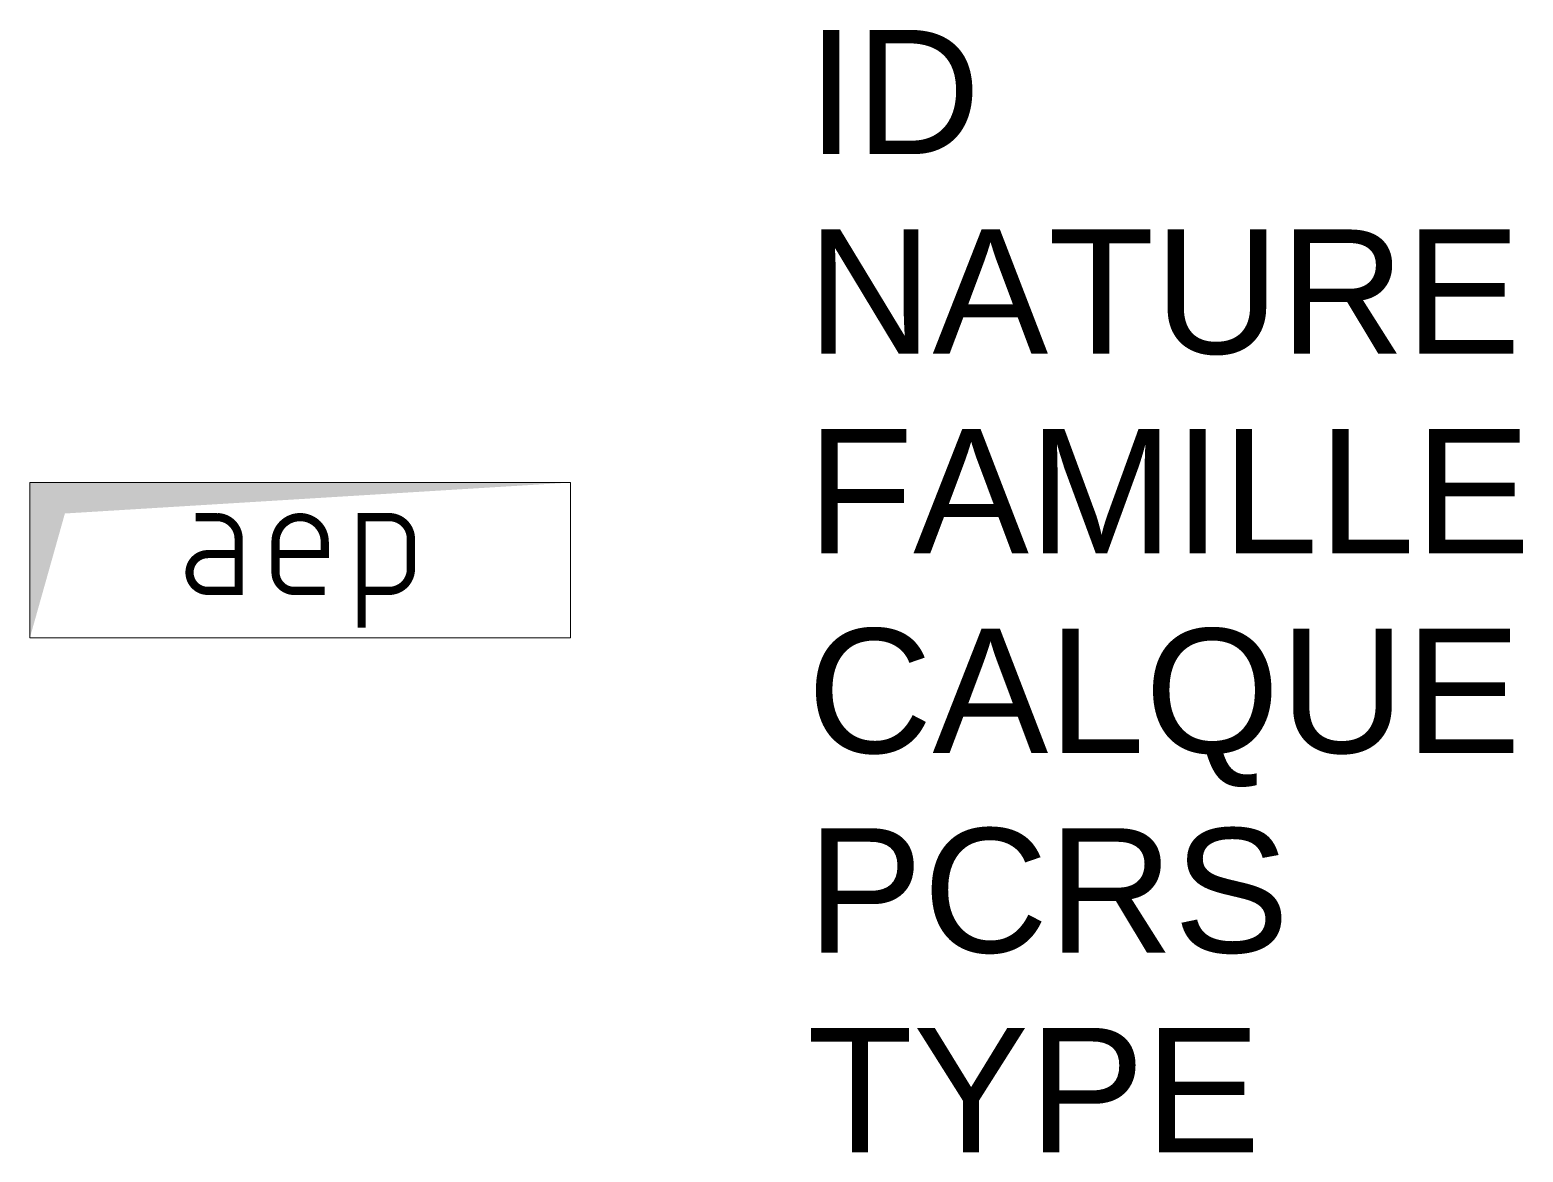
# Model space of a CAD drawing. Header units: metres. Extents: x 0 to 2.4, y -0.83 to 0.98.
import ezdxf

# ---------------------------------------------------------------- set-up
doc = ezdxf.new("R2010")
doc.units = ezdxf.units.M
doc.linetypes.add('Socle_Continu', pattern=[2.5, 2.5, 0])
doc.layers.add('EAUPO_SCS', color=140, linetype='Socle_Continu', lineweight=13)
doc.styles.get("Standard").update_dxf_attribs({"font": 'arial.ttf'})

msp = doc.modelspace()

# ---------------------------------------------------------------- hatches: boundary and pattern name
at = {"layer": 'EAUPO_SCS', "linetype": 'Socle_Continu'}
msp.add_hatch(color=256, dxfattribs=at).paths.add_polyline_path([(0, -0.0002), (0.0564, 0.2), (0.87, 0.2498), (0, 0.2498)])

# ---------------------------------------------------------------- linework, layer by layer
at = {"layer": 'EAUPO_SCS', "linetype": 'Socle_Continu', "flags": 128}
msp.add_lwpolyline([(0, -0.0002), (0.87, -0.0002), (0.87, 0.2498), (0, 0.2498)], close=True, dxfattribs=at)
at = {"layer": 'EAUPO_SCS', "linetype": 'Socle_Continu', "const_width": 0.0132, "flags": 128}
for points in [[(0.3014, 0.1942, -0.408207), (0.336, 0.1594), (0.336, 0.0754), (0.2866, 0.0754, -1.002527), (0.2866, 0.1346)], [(0.4746, 0.0754), (0.4252, 0.0754, -0.408864), (0.3954, 0.105), (0.3954, 0.1546, -0.99952), (0.4746, 0.1546), (0.4746, 0.1348), (0.3954, 0.1348)], [(0.534, 0.016), (0.534, 0.1942), (0.5784, 0.1942, -0.410969), (0.6133, 0.1594), (0.6133, 0.11, -0.406349), (0.5784, 0.0754), (0.534, 0.0754)]]:
    msp.add_lwpolyline(points, format="xyb", dxfattribs=at)
for points in [[(0.2668, 0.1942), (0.3014, 0.194)], [(0.336, 0.1348), (0.2866, 0.1348)]]:
    msp.add_lwpolyline(points, dxfattribs=at)

# ---------------------------------------------------------------- texts
at = {"layer": 'EAUPO_SCS', "linetype": 'Socle_Continu', "flags": 9}
for tag, p, s in [('ID', (1.251, 0.7785), 'AP_0000'), ('NATURE', (1.251, 0.4572), 'Coffret'), ('FAMILLE', (1.251, 0.1359), 'Eau potable'), ('CALQUE', (1.251, -0.1854), 'EAUPO_SCS'), ('PCRS', (1.251, -0.5067), 'AffleurantSymbole'), ('TYPE', (1.251, -0.828), 'NR')]:
    msp.add_attdef(tag, p, s, height=0.2, dxfattribs=at)

doc.saveas('drawing.dxf')
